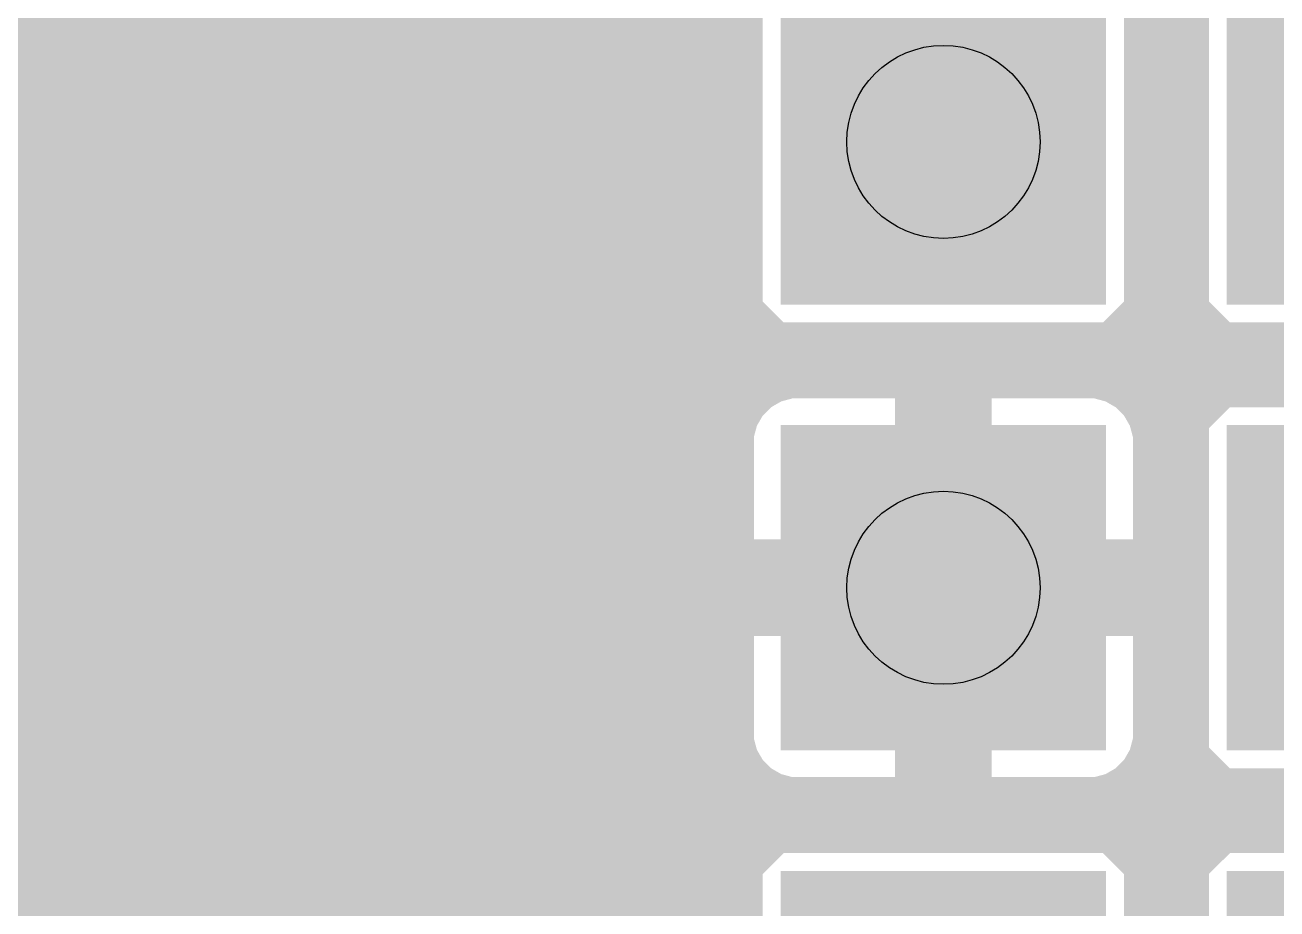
# Model space of a CAD drawing. Extents: x 0 to 10.8, y 0 to 6.1.
# Drawn here: x 4.0871 to 4.3677, y 1.9032 to 2.1014 of the extents above; entities that cross this region are included whole.
import ezdxf

# ---------------------------------------------------------------- set-up
doc = ezdxf.new("R2010")
doc.units = 0
for name, color, linetype in [('1', 22, 'CONTINUOUS'), ('116', 253, 'CONTINUOUS'), ('16', 175, 'CONTINUOUS'), ('17', 82, 'CONTINUOUS'), ('21', 253, 'CONTINUOUS'), ('29', 253, 'CONTINUOUS'), ('30', 253, 'CONTINUOUS'), ('44', 253, 'CONTINUOUS')]:
    doc.layers.add(name, color=color, linetype=linetype)

# ---------------------------------------------------------------- blocks, each defined once
blk = doc.blocks.new('SQUAREP')
blk.add_solid([(-0.5, -0.5), (0.5, -0.5), (-0.5, 0.5), (0.5, 0.5)])

msp = doc.modelspace()

# ---------------------------------------------------------------- linework, layer by layer
at = {"layer": '1', "const_width": 0.016}
for points in [[(4.244433, 2.114303), (4.244433, 2.036087)], [(4.34139, 2.036087), (4.34139, 2.114303)], [(4.344433, 2.114303), (4.344433, 2.036087)], [(4.021154, 2.096), (4.244433, 2.096)], [(4.34139, 2.096), (4.344433, 2.096)], [(4.005154, 2.08), (4.244433, 2.08)], [(4.34139, 2.08), (4.344433, 2.08)], [(3.989154, 2.064), (4.244433, 2.064)], [(4.34139, 2.064), (4.344433, 2.064)], [(3.973154, 2.048), (4.244433, 2.048)], [(4.34139, 2.048), (4.344433, 2.048)], [(4.244433, 2.036087), (4.253803, 2.026717)], [(4.33202, 2.026717), (4.34139, 2.036087)], [(4.344433, 2.036087), (4.353803, 2.026717)], [(3.957154, 2.032), (4.24852, 2.032)], [(4.337303, 2.032), (4.34852, 2.032)], [(4.253803, 2.026717), (4.33202, 2.026717)], [(4.353803, 2.026717), (4.43202, 2.026717)], [(4.253484, 2.024445), (4.249378, 2.022079)], [(4.258059, 2.025673), (4.253484, 2.024445)], [(4.290079, 2.025673), (4.258059, 2.025673)], [(4.290079, 1.978047), (4.290079, 2.025673)], [(4.327764, 2.025673), (4.29574, 2.025673)], [(4.29574, 2.025673), (4.29574, 1.978047)], [(4.332339, 2.024445), (4.327764, 2.025673)], [(4.336445, 2.022079), (4.332339, 2.024445)], [(4.353803, 2.023673), (4.344433, 2.014303)], [(4.43202, 2.023673), (4.353803, 2.023673)], [(4.249378, 2.022079), (4.246028, 2.018728)], [(4.339795, 2.018728), (4.336445, 2.022079)], [(4.246028, 2.018728), (4.243661, 2.014622)], [(4.342161, 2.014622), (4.339795, 2.018728)], [(3.941154, 2.016), (4.244457, 2.016)], [(4.290079, 2.016), (4.29574, 2.016)], [(4.34137, 2.016), (4.34613, 2.016)], [(4.243661, 2.014622), (4.242433, 2.010047)], [(4.34339, 2.010047), (4.342161, 2.014622)], [(4.344433, 2.014303), (4.344433, 1.936087)], [(4.242433, 2.010047), (4.242433, 1.978024)], [(4.34339, 1.978024), (4.34339, 2.010047)], [(3.927449, 2), (4.242433, 2)], [(4.290079, 2), (4.29574, 2)], [(4.34339, 2), (4.344433, 2)], [(3.927449, 1.984), (4.242433, 1.984)], [(4.290079, 1.984), (4.29574, 1.984)], [(4.34339, 1.984), (4.344433, 1.984)], [(4.242433, 1.978024), (4.290059, 1.978024)], [(4.290059, 1.978024), (4.290059, 1.972362)], [(4.29574, 1.978047), (4.290079, 1.978047)], [(4.295764, 1.972362), (4.295764, 1.978024)], [(4.295764, 1.978024), (4.34339, 1.978024)], [(4.290059, 1.972362), (4.242433, 1.972362)], [(4.242433, 1.972362), (4.242433, 1.940343)], [(4.290079, 1.924717), (4.290079, 1.972343)], [(4.290079, 1.972343), (4.29574, 1.972343)], [(4.29574, 1.972343), (4.29574, 1.924717)], [(4.34339, 1.972362), (4.295764, 1.972362)], [(4.34339, 1.940343), (4.34339, 1.972362)], [(3.922386, 1.968), (4.242433, 1.968)], [(4.290079, 1.968), (4.29574, 1.968)], [(4.34339, 1.968), (4.344433, 1.968)], [(3.805996, 1.952), (4.242433, 1.952)], [(4.290079, 1.952), (4.29574, 1.952)], [(4.34339, 1.952), (4.344433, 1.952)], [(4.242433, 1.940343), (4.243661, 1.935768)], [(4.342161, 1.935768), (4.34339, 1.940343)], [(3.920449, 1.936), (4.243598, 1.936)], [(4.243661, 1.935768), (4.246028, 1.931661)], [(4.290079, 1.936), (4.29574, 1.936)], [(4.339795, 1.931661), (4.342161, 1.935768)], [(4.34222, 1.936), (4.34452, 1.936)], [(4.344433, 1.936087), (4.353803, 1.926717)], [(4.246028, 1.931661), (4.249378, 1.928311)], [(4.336445, 1.928311), (4.339795, 1.931661)], [(4.249378, 1.928311), (4.253484, 1.925945)], [(4.332339, 1.925945), (4.336445, 1.928311)], [(4.253484, 1.925945), (4.258059, 1.924717)], [(4.327764, 1.924717), (4.332339, 1.925945)], [(4.353803, 1.926717), (4.43202, 1.926717)], [(4.253803, 1.923673), (4.244433, 1.914303)], [(4.33202, 1.923673), (4.253803, 1.923673)], [(4.258059, 1.924717), (4.290079, 1.924717)], [(4.29574, 1.924717), (4.327764, 1.924717)], [(4.34139, 1.914303), (4.33202, 1.923673)], [(4.353803, 1.923673), (4.344433, 1.914303)], [(4.43202, 1.923673), (4.353803, 1.923673)], [(3.920449, 1.92), (4.25013, 1.92)], [(4.335693, 1.92), (4.35013, 1.92)], [(4.244433, 1.914303), (4.244433, 1.836087)], [(4.34139, 1.836087), (4.34139, 1.914303)], [(4.344433, 1.914303), (4.344433, 1.836087)], [(3.920449, 1.904), (4.244433, 1.904)], [(4.34139, 1.904), (4.344433, 1.904)]]:
    msp.add_lwpolyline(points, dxfattribs=at)
at = {"layer": '1', "const_width": 0.008}
for points in [[(4.244433, 2.092, 1), (4.244433, 2.1)], [(4.34139, 2.1, 1), (4.34139, 2.092)], [(4.344433, 2.092, 1), (4.344433, 2.1)], [(4.244433, 2.076, 1), (4.244433, 2.084)], [(4.34139, 2.084, 1), (4.34139, 2.076)], [(4.344433, 2.076, 1), (4.344433, 2.084)], [(4.244433, 2.06, 1), (4.244433, 2.068)], [(4.34139, 2.068, 1), (4.34139, 2.06)], [(4.344433, 2.06, 1), (4.344433, 2.068)], [(4.244433, 2.044, 1), (4.244433, 2.052)], [(4.34139, 2.052, 1), (4.34139, 2.044)], [(4.344433, 2.044, 1), (4.344433, 2.052)], [(4.247261, 2.038915, 1), (4.241605, 2.033258)], [(4.344218, 2.033258, 1), (4.338561, 2.038915)], [(4.347261, 2.038915, 1), (4.341605, 2.033258)], [(4.240433, 2.036087, 1), (4.248433, 2.036087)], [(4.24852, 2.028, 1), (4.24852, 2.036)], [(4.337303, 2.036, 1), (4.337303, 2.028)], [(4.33739, 2.036087, 1), (4.34539, 2.036087)], [(4.340433, 2.036087, 1), (4.348433, 2.036087)], [(4.34852, 2.028, 1), (4.34852, 2.036)], [(4.253803, 2.030717, 1), (4.253803, 2.022717)], [(4.33202, 2.022717, 1), (4.33202, 2.030717)], [(4.353803, 2.030717, 1), (4.353803, 2.022717)], [(4.252447, 2.028308, 1), (4.254522, 2.020582)], [(4.250975, 2.023888, 1), (4.256632, 2.029545)], [(4.255481, 2.020979, 1), (4.251487, 2.027911)], [(4.258059, 2.029673, 1), (4.258059, 2.021673)], [(4.259096, 2.02181, 1), (4.257022, 2.029536)], [(4.294079, 2.025673, 1), (4.286079, 2.025673)], [(4.290079, 2.021673, 1), (4.290079, 2.029673)], [(4.29574, 2.029673, 1), (4.29574, 2.021673)], [(4.29974, 2.025673, 1), (4.29174, 2.025673)], [(4.328801, 2.029536, 1), (4.326727, 2.02181)], [(4.327764, 2.021673, 1), (4.327764, 2.029673)], [(4.329191, 2.029545, 1), (4.334848, 2.023888)], [(4.334336, 2.027911, 1), (4.330342, 2.020979)], [(4.331301, 2.020582, 1), (4.333376, 2.028308)], [(4.353803, 2.027673, 1), (4.353803, 2.019673)], [(4.350975, 2.023888, 1), (4.356632, 2.029545)], [(4.356632, 2.020845, 1), (4.350975, 2.026502)], [(4.247381, 2.025545, 1), (4.251375, 2.018613)], [(4.252206, 2.01925, 1), (4.24655, 2.024907)], [(4.339273, 2.024907, 1), (4.333616, 2.01925)], [(4.334448, 2.018613, 1), (4.338442, 2.025545)], [(4.249493, 2.016731, 1), (4.242562, 2.020725)], [(4.343261, 2.020725, 1), (4.336329, 2.016731)], [(4.243199, 2.021557, 1), (4.248856, 2.0159)], [(4.244457, 2.012, 1), (4.244457, 2.02)], [(4.290079, 2.02, 1), (4.290079, 2.012)], [(4.29574, 2.012, 1), (4.29574, 2.02)], [(4.336967, 2.0159, 1), (4.342624, 2.021557)], [(4.34137, 2.02, 1), (4.34137, 2.012)], [(4.34613, 2.012, 1), (4.34613, 2.02)], [(4.240196, 2.016619, 1), (4.247127, 2.012625)], [(4.247525, 2.013585, 1), (4.239798, 2.015659)], [(4.346025, 2.015659, 1), (4.338298, 2.013585)], [(4.338696, 2.012625, 1), (4.345627, 2.016619)], [(4.348433, 2.014303, 1), (4.340433, 2.014303)], [(4.341605, 2.017132, 1), (4.347261, 2.011475)], [(4.246433, 2.010047, 1), (4.238433, 2.010047)], [(4.34739, 2.010047, 1), (4.33939, 2.010047)], [(4.23857, 2.011085, 1), (4.246296, 2.00901)], [(4.339527, 2.00901, 1), (4.347253, 2.011085)], [(4.242433, 1.996, 1), (4.242433, 2.004)], [(4.290079, 2.004, 1), (4.290079, 1.996)], [(4.29574, 1.996, 1), (4.29574, 2.004)], [(4.34339, 2.004, 1), (4.34339, 1.996)], [(4.344433, 1.996, 1), (4.344433, 2.004)], [(4.242433, 1.98, 1), (4.242433, 1.988)], [(4.290079, 1.988, 1), (4.290079, 1.98)], [(4.29574, 1.98, 1), (4.29574, 1.988)], [(4.34339, 1.988, 1), (4.34339, 1.98)], [(4.344433, 1.98, 1), (4.344433, 1.988)], [(4.242433, 1.982024, 1), (4.242433, 1.974024)], [(4.294059, 1.978024, 1), (4.286059, 1.978024)], [(4.290079, 1.982047, 1), (4.290079, 1.974047)], [(4.290059, 1.974024, 1), (4.290059, 1.982024)], [(4.299764, 1.978024, 1), (4.291764, 1.978024)], [(4.295764, 1.982024, 1), (4.295764, 1.974024)], [(4.29574, 1.974047, 1), (4.29574, 1.982047)], [(4.34339, 1.974024, 1), (4.34339, 1.982024)], [(4.238433, 1.978024, 1), (4.246433, 1.978024)], [(4.286079, 1.978047, 1), (4.294079, 1.978047)], [(4.29174, 1.978047, 1), (4.29974, 1.978047)], [(4.33939, 1.978024, 1), (4.34739, 1.978024)], [(4.242433, 1.976362, 1), (4.242433, 1.968362)], [(4.246433, 1.972362, 1), (4.238433, 1.972362)], [(4.294079, 1.972343, 1), (4.286079, 1.972343)], [(4.290079, 1.976343, 1), (4.290079, 1.968343)], [(4.290059, 1.968362, 1), (4.290059, 1.976362)], [(4.29974, 1.972343, 1), (4.29174, 1.972343)], [(4.295764, 1.976362, 1), (4.295764, 1.968362)], [(4.29574, 1.968343, 1), (4.29574, 1.976343)], [(4.34739, 1.972362, 1), (4.33939, 1.972362)], [(4.34339, 1.968362, 1), (4.34339, 1.976362)], [(4.242433, 1.964, 1), (4.242433, 1.972)], [(4.286059, 1.972362, 1), (4.294059, 1.972362)], [(4.290079, 1.972, 1), (4.290079, 1.964)], [(4.291764, 1.972362, 1), (4.299764, 1.972362)], [(4.29574, 1.964, 1), (4.29574, 1.972)], [(4.34339, 1.972, 1), (4.34339, 1.964)], [(4.344433, 1.964, 1), (4.344433, 1.972)], [(4.242433, 1.948, 1), (4.242433, 1.956)], [(4.290079, 1.956, 1), (4.290079, 1.948)], [(4.29574, 1.948, 1), (4.29574, 1.956)], [(4.34339, 1.956, 1), (4.34339, 1.948)], [(4.344433, 1.948, 1), (4.344433, 1.956)], [(4.246296, 1.94138, 1), (4.23857, 1.939305)], [(4.347253, 1.939305, 1), (4.339527, 1.94138)], [(4.238433, 1.940343, 1), (4.246433, 1.940343)], [(4.247127, 1.937765, 1), (4.240196, 1.933771)], [(4.243598, 1.932, 1), (4.243598, 1.94)], [(4.290079, 1.94, 1), (4.290079, 1.932)], [(4.29574, 1.932, 1), (4.29574, 1.94)], [(4.34222, 1.94, 1), (4.34222, 1.932)], [(4.345627, 1.933771, 1), (4.338696, 1.937765)], [(4.33939, 1.940343, 1), (4.34739, 1.940343)], [(4.347261, 1.938915, 1), (4.341605, 1.933258)], [(4.34452, 1.932, 1), (4.34452, 1.94)], [(4.239798, 1.93473, 1), (4.247525, 1.936805)], [(4.248856, 1.93449, 1), (4.243199, 1.928833)], [(4.342624, 1.928833, 1), (4.336967, 1.93449)], [(4.338298, 1.936805, 1), (4.346025, 1.93473)], [(4.340433, 1.936087, 1), (4.348433, 1.936087)], [(4.242562, 1.929664, 1), (4.249493, 1.933658)], [(4.251375, 1.931777, 1), (4.247381, 1.924845)], [(4.338442, 1.924845, 1), (4.334448, 1.931777)], [(4.336329, 1.933658, 1), (4.343261, 1.929664)], [(4.24655, 1.925483, 1), (4.252206, 1.931139)], [(4.254522, 1.929808, 1), (4.252447, 1.922082)], [(4.251487, 1.922479, 1), (4.255481, 1.929411)], [(4.330342, 1.929411, 1), (4.334336, 1.922479)], [(4.333376, 1.922082, 1), (4.331301, 1.929808)], [(4.333616, 1.931139, 1), (4.339273, 1.925483)], [(4.353803, 1.930717, 1), (4.353803, 1.922717)], [(4.350975, 1.923888, 1), (4.356632, 1.929545)], [(4.253803, 1.927673, 1), (4.253803, 1.919673)], [(4.256632, 1.920845, 1), (4.250975, 1.926502)], [(4.258059, 1.928717, 1), (4.258059, 1.920717)], [(4.257022, 1.920853, 1), (4.259096, 1.92858)], [(4.290079, 1.920717, 1), (4.290079, 1.928717)], [(4.29574, 1.928717, 1), (4.29574, 1.920717)], [(4.326727, 1.92858, 1), (4.328801, 1.920853)], [(4.327764, 1.920717, 1), (4.327764, 1.928717)], [(4.334848, 1.926502, 1), (4.329191, 1.920845)], [(4.33202, 1.919673, 1), (4.33202, 1.927673)], [(4.353803, 1.927673, 1), (4.353803, 1.919673)], [(4.356632, 1.920845, 1), (4.350975, 1.926502)], [(4.25013, 1.916, 1), (4.25013, 1.924)], [(4.286079, 1.924717, 1), (4.294079, 1.924717)], [(4.29174, 1.924717, 1), (4.29974, 1.924717)], [(4.335693, 1.924, 1), (4.335693, 1.916)], [(4.35013, 1.916, 1), (4.35013, 1.924)], [(4.248433, 1.914303, 1), (4.240433, 1.914303)], [(4.34539, 1.914303, 1), (4.33739, 1.914303)], [(4.348433, 1.914303, 1), (4.340433, 1.914303)], [(4.241605, 1.917132, 1), (4.247261, 1.911475)], [(4.338561, 1.911475, 1), (4.344218, 1.917132)], [(4.341605, 1.917132, 1), (4.347261, 1.911475)], [(4.244433, 1.9, 1), (4.244433, 1.908)], [(4.34139, 1.908, 1), (4.34139, 1.9)], [(4.344433, 1.9, 1), (4.344433, 1.908)]]:
    msp.add_lwpolyline(points, format="xyb", dxfattribs=at)
at = {"layer": '116', "const_width": 0.017717}
for points in [[(4.292913, 2.060433, 1), (4.292913, 2.089961, 1), (4.292913, 2.060433)], [(4.292913, 1.960433, 1), (4.292913, 1.989961, 1), (4.292913, 1.960433)]]:
    msp.add_lwpolyline(points, format="xyb", dxfattribs=at)
at = {"layer": '16', "const_width": 0.016}
for points in [[(4.244433, 2.114303), (4.244433, 2.036087)], [(4.34139, 2.036087), (4.34139, 2.114303)], [(4.344433, 2.114303), (4.344433, 2.036087)], [(3.98115, 2.096), (4.244433, 2.096)], [(4.34139, 2.096), (4.344433, 2.096)], [(3.96515, 2.08), (4.244433, 2.08)], [(4.34139, 2.08), (4.344433, 2.08)], [(3.94915, 2.064), (4.244433, 2.064)], [(4.34139, 2.064), (4.344433, 2.064)], [(3.93315, 2.048), (4.244433, 2.048)], [(4.34139, 2.048), (4.344433, 2.048)], [(4.244433, 2.036087), (4.253803, 2.026717)], [(4.33202, 2.026717), (4.34139, 2.036087)], [(4.344433, 2.036087), (4.353803, 2.026717)], [(3.91715, 2.032), (4.24852, 2.032)], [(4.337303, 2.032), (4.34852, 2.032)], [(4.253803, 2.026717), (4.33202, 2.026717)], [(4.353803, 2.026717), (4.43202, 2.026717)], [(4.253484, 2.024445), (4.249378, 2.022079)], [(4.258059, 2.025673), (4.253484, 2.024445)], [(4.290079, 2.025673), (4.258059, 2.025673)], [(4.290079, 1.978047), (4.290079, 2.025673)], [(4.327764, 2.025673), (4.29574, 2.025673)], [(4.29574, 2.025673), (4.29574, 1.978047)], [(4.332339, 2.024445), (4.327764, 2.025673)], [(4.336445, 2.022079), (4.332339, 2.024445)], [(4.353803, 2.023673), (4.344433, 2.014303)], [(4.43202, 2.023673), (4.353803, 2.023673)], [(4.249378, 2.022079), (4.246028, 2.018728)], [(4.339795, 2.018728), (4.336445, 2.022079)], [(4.246028, 2.018728), (4.243661, 2.014622)], [(4.342161, 2.014622), (4.339795, 2.018728)], [(3.90115, 2.016), (4.244457, 2.016)], [(4.290079, 2.016), (4.29574, 2.016)], [(4.34137, 2.016), (4.34613, 2.016)], [(4.243661, 2.014622), (4.242433, 2.010047)], [(4.34339, 2.010047), (4.342161, 2.014622)], [(4.344433, 2.014303), (4.344433, 1.936087)], [(4.242433, 2.010047), (4.242433, 1.978024)], [(4.34339, 1.978024), (4.34339, 2.010047)], [(3.88515, 2), (4.242433, 2)], [(4.290079, 2), (4.29574, 2)], [(4.34339, 2), (4.344433, 2)], [(3.86915, 1.984), (4.242433, 1.984)], [(4.290079, 1.984), (4.29574, 1.984)], [(4.34339, 1.984), (4.344433, 1.984)], [(4.242433, 1.978024), (4.290059, 1.978024)], [(4.290059, 1.978024), (4.290059, 1.972362)], [(4.29574, 1.978047), (4.290079, 1.978047)], [(4.295764, 1.972362), (4.295764, 1.978024)], [(4.295764, 1.978024), (4.34339, 1.978024)], [(4.290059, 1.972362), (4.242433, 1.972362)], [(4.242433, 1.972362), (4.242433, 1.940343)], [(4.290079, 1.924717), (4.290079, 1.972343)], [(4.290079, 1.972343), (4.29574, 1.972343)], [(4.29574, 1.972343), (4.29574, 1.924717)], [(4.34339, 1.972362), (4.295764, 1.972362)], [(4.34339, 1.940343), (4.34339, 1.972362)], [(3.85315, 1.968), (4.242433, 1.968)], [(4.290079, 1.968), (4.29574, 1.968)], [(4.34339, 1.968), (4.344433, 1.968)], [(3.83715, 1.952), (4.242433, 1.952)], [(4.290079, 1.952), (4.29574, 1.952)], [(4.34339, 1.952), (4.344433, 1.952)], [(4.242433, 1.940343), (4.243661, 1.935768)], [(4.342161, 1.935768), (4.34339, 1.940343)], [(3.82115, 1.936), (4.243598, 1.936)], [(4.243661, 1.935768), (4.246028, 1.931661)], [(4.290079, 1.936), (4.29574, 1.936)], [(4.339795, 1.931661), (4.342161, 1.935768)], [(4.34222, 1.936), (4.34452, 1.936)], [(4.344433, 1.936087), (4.353803, 1.926717)], [(4.246028, 1.931661), (4.249378, 1.928311)], [(4.336445, 1.928311), (4.339795, 1.931661)], [(4.249378, 1.928311), (4.253484, 1.925945)], [(4.332339, 1.925945), (4.336445, 1.928311)], [(4.253484, 1.925945), (4.258059, 1.924717)], [(4.327764, 1.924717), (4.332339, 1.925945)], [(4.353803, 1.926717), (4.43202, 1.926717)], [(4.253803, 1.923673), (4.244433, 1.914303)], [(4.33202, 1.923673), (4.253803, 1.923673)], [(4.258059, 1.924717), (4.290079, 1.924717)], [(4.29574, 1.924717), (4.327764, 1.924717)], [(4.34139, 1.914303), (4.33202, 1.923673)], [(4.353803, 1.923673), (4.344433, 1.914303)], [(4.43202, 1.923673), (4.353803, 1.923673)], [(3.715154, 1.92), (4.25013, 1.92)], [(4.335693, 1.92), (4.35013, 1.92)], [(4.244433, 1.914303), (4.244433, 1.836087)], [(4.34139, 1.836087), (4.34139, 1.914303)], [(4.344433, 1.914303), (4.344433, 1.836087)], [(3.699154, 1.904), (4.244433, 1.904)], [(4.34139, 1.904), (4.344433, 1.904)]]:
    msp.add_lwpolyline(points, dxfattribs=at)
at = {"layer": '16', "const_width": 0.008}
for points in [[(4.244433, 2.092, 1), (4.244433, 2.1)], [(4.34139, 2.1, 1), (4.34139, 2.092)], [(4.344433, 2.092, 1), (4.344433, 2.1)], [(4.244433, 2.076, 1), (4.244433, 2.084)], [(4.34139, 2.084, 1), (4.34139, 2.076)], [(4.344433, 2.076, 1), (4.344433, 2.084)], [(4.244433, 2.06, 1), (4.244433, 2.068)], [(4.34139, 2.068, 1), (4.34139, 2.06)], [(4.344433, 2.06, 1), (4.344433, 2.068)], [(4.244433, 2.044, 1), (4.244433, 2.052)], [(4.34139, 2.052, 1), (4.34139, 2.044)], [(4.344433, 2.044, 1), (4.344433, 2.052)], [(4.247261, 2.038915, 1), (4.241605, 2.033258)], [(4.344218, 2.033258, 1), (4.338561, 2.038915)], [(4.347261, 2.038915, 1), (4.341605, 2.033258)], [(4.240433, 2.036087, 1), (4.248433, 2.036087)], [(4.24852, 2.028, 1), (4.24852, 2.036)], [(4.337303, 2.036, 1), (4.337303, 2.028)], [(4.33739, 2.036087, 1), (4.34539, 2.036087)], [(4.340433, 2.036087, 1), (4.348433, 2.036087)], [(4.34852, 2.028, 1), (4.34852, 2.036)], [(4.253803, 2.030717, 1), (4.253803, 2.022717)], [(4.33202, 2.022717, 1), (4.33202, 2.030717)], [(4.353803, 2.030717, 1), (4.353803, 2.022717)], [(4.252447, 2.028308, 1), (4.254522, 2.020582)], [(4.250975, 2.023888, 1), (4.256632, 2.029545)], [(4.255481, 2.020979, 1), (4.251487, 2.027911)], [(4.258059, 2.029673, 1), (4.258059, 2.021673)], [(4.259096, 2.02181, 1), (4.257022, 2.029536)], [(4.294079, 2.025673, 1), (4.286079, 2.025673)], [(4.290079, 2.021673, 1), (4.290079, 2.029673)], [(4.29574, 2.029673, 1), (4.29574, 2.021673)], [(4.29974, 2.025673, 1), (4.29174, 2.025673)], [(4.328801, 2.029536, 1), (4.326727, 2.02181)], [(4.327764, 2.021673, 1), (4.327764, 2.029673)], [(4.329191, 2.029545, 1), (4.334848, 2.023888)], [(4.334336, 2.027911, 1), (4.330342, 2.020979)], [(4.331301, 2.020582, 1), (4.333376, 2.028308)], [(4.353803, 2.027673, 1), (4.353803, 2.019673)], [(4.350975, 2.023888, 1), (4.356632, 2.029545)], [(4.356632, 2.020845, 1), (4.350975, 2.026502)], [(4.247381, 2.025545, 1), (4.251375, 2.018613)], [(4.252206, 2.01925, 1), (4.24655, 2.024907)], [(4.339273, 2.024907, 1), (4.333616, 2.01925)], [(4.334448, 2.018613, 1), (4.338442, 2.025545)], [(4.249493, 2.016731, 1), (4.242562, 2.020725)], [(4.343261, 2.020725, 1), (4.336329, 2.016731)], [(4.243199, 2.021557, 1), (4.248856, 2.0159)], [(4.244457, 2.012, 1), (4.244457, 2.02)], [(4.290079, 2.02, 1), (4.290079, 2.012)], [(4.29574, 2.012, 1), (4.29574, 2.02)], [(4.336967, 2.0159, 1), (4.342624, 2.021557)], [(4.34137, 2.02, 1), (4.34137, 2.012)], [(4.34613, 2.012, 1), (4.34613, 2.02)], [(4.240196, 2.016619, 1), (4.247127, 2.012625)], [(4.247525, 2.013585, 1), (4.239798, 2.015659)], [(4.346025, 2.015659, 1), (4.338298, 2.013585)], [(4.338696, 2.012625, 1), (4.345627, 2.016619)], [(4.348433, 2.014303, 1), (4.340433, 2.014303)], [(4.341605, 2.017132, 1), (4.347261, 2.011475)], [(4.246433, 2.010047, 1), (4.238433, 2.010047)], [(4.34739, 2.010047, 1), (4.33939, 2.010047)], [(4.23857, 2.011085, 1), (4.246296, 2.00901)], [(4.339527, 2.00901, 1), (4.347253, 2.011085)], [(4.242433, 1.996, 1), (4.242433, 2.004)], [(4.290079, 2.004, 1), (4.290079, 1.996)], [(4.29574, 1.996, 1), (4.29574, 2.004)], [(4.34339, 2.004, 1), (4.34339, 1.996)], [(4.344433, 1.996, 1), (4.344433, 2.004)], [(4.242433, 1.98, 1), (4.242433, 1.988)], [(4.290079, 1.988, 1), (4.290079, 1.98)], [(4.29574, 1.98, 1), (4.29574, 1.988)], [(4.34339, 1.988, 1), (4.34339, 1.98)], [(4.344433, 1.98, 1), (4.344433, 1.988)], [(4.242433, 1.982024, 1), (4.242433, 1.974024)], [(4.294059, 1.978024, 1), (4.286059, 1.978024)], [(4.290079, 1.982047, 1), (4.290079, 1.974047)], [(4.290059, 1.974024, 1), (4.290059, 1.982024)], [(4.299764, 1.978024, 1), (4.291764, 1.978024)], [(4.295764, 1.982024, 1), (4.295764, 1.974024)], [(4.29574, 1.974047, 1), (4.29574, 1.982047)], [(4.34339, 1.974024, 1), (4.34339, 1.982024)], [(4.238433, 1.978024, 1), (4.246433, 1.978024)], [(4.286079, 1.978047, 1), (4.294079, 1.978047)], [(4.29174, 1.978047, 1), (4.29974, 1.978047)], [(4.33939, 1.978024, 1), (4.34739, 1.978024)], [(4.242433, 1.976362, 1), (4.242433, 1.968362)], [(4.246433, 1.972362, 1), (4.238433, 1.972362)], [(4.294079, 1.972343, 1), (4.286079, 1.972343)], [(4.290079, 1.976343, 1), (4.290079, 1.968343)], [(4.290059, 1.968362, 1), (4.290059, 1.976362)], [(4.29974, 1.972343, 1), (4.29174, 1.972343)], [(4.295764, 1.976362, 1), (4.295764, 1.968362)], [(4.29574, 1.968343, 1), (4.29574, 1.976343)], [(4.34739, 1.972362, 1), (4.33939, 1.972362)], [(4.34339, 1.968362, 1), (4.34339, 1.976362)], [(4.242433, 1.964, 1), (4.242433, 1.972)], [(4.286059, 1.972362, 1), (4.294059, 1.972362)], [(4.290079, 1.972, 1), (4.290079, 1.964)], [(4.291764, 1.972362, 1), (4.299764, 1.972362)], [(4.29574, 1.964, 1), (4.29574, 1.972)], [(4.34339, 1.972, 1), (4.34339, 1.964)], [(4.344433, 1.964, 1), (4.344433, 1.972)], [(4.242433, 1.948, 1), (4.242433, 1.956)], [(4.290079, 1.956, 1), (4.290079, 1.948)], [(4.29574, 1.948, 1), (4.29574, 1.956)], [(4.34339, 1.956, 1), (4.34339, 1.948)], [(4.344433, 1.948, 1), (4.344433, 1.956)], [(4.246296, 1.94138, 1), (4.23857, 1.939305)], [(4.347253, 1.939305, 1), (4.339527, 1.94138)], [(4.238433, 1.940343, 1), (4.246433, 1.940343)], [(4.247127, 1.937765, 1), (4.240196, 1.933771)], [(4.243598, 1.932, 1), (4.243598, 1.94)], [(4.290079, 1.94, 1), (4.290079, 1.932)], [(4.29574, 1.932, 1), (4.29574, 1.94)], [(4.34222, 1.94, 1), (4.34222, 1.932)], [(4.345627, 1.933771, 1), (4.338696, 1.937765)], [(4.33939, 1.940343, 1), (4.34739, 1.940343)], [(4.347261, 1.938915, 1), (4.341605, 1.933258)], [(4.34452, 1.932, 1), (4.34452, 1.94)], [(4.239798, 1.93473, 1), (4.247525, 1.936805)], [(4.248856, 1.93449, 1), (4.243199, 1.928833)], [(4.342624, 1.928833, 1), (4.336967, 1.93449)], [(4.338298, 1.936805, 1), (4.346025, 1.93473)], [(4.340433, 1.936087, 1), (4.348433, 1.936087)], [(4.242562, 1.929664, 1), (4.249493, 1.933658)], [(4.251375, 1.931777, 1), (4.247381, 1.924845)], [(4.338442, 1.924845, 1), (4.334448, 1.931777)], [(4.336329, 1.933658, 1), (4.343261, 1.929664)], [(4.24655, 1.925483, 1), (4.252206, 1.931139)], [(4.254522, 1.929808, 1), (4.252447, 1.922082)], [(4.251487, 1.922479, 1), (4.255481, 1.929411)], [(4.330342, 1.929411, 1), (4.334336, 1.922479)], [(4.333376, 1.922082, 1), (4.331301, 1.929808)], [(4.333616, 1.931139, 1), (4.339273, 1.925483)], [(4.353803, 1.930717, 1), (4.353803, 1.922717)], [(4.350975, 1.923888, 1), (4.356632, 1.929545)], [(4.253803, 1.927673, 1), (4.253803, 1.919673)], [(4.256632, 1.920845, 1), (4.250975, 1.926502)], [(4.258059, 1.928717, 1), (4.258059, 1.920717)], [(4.257022, 1.920853, 1), (4.259096, 1.92858)], [(4.290079, 1.920717, 1), (4.290079, 1.928717)], [(4.29574, 1.928717, 1), (4.29574, 1.920717)], [(4.326727, 1.92858, 1), (4.328801, 1.920853)], [(4.327764, 1.920717, 1), (4.327764, 1.928717)], [(4.334848, 1.926502, 1), (4.329191, 1.920845)], [(4.33202, 1.919673, 1), (4.33202, 1.927673)], [(4.353803, 1.927673, 1), (4.353803, 1.919673)], [(4.356632, 1.920845, 1), (4.350975, 1.926502)], [(4.25013, 1.916, 1), (4.25013, 1.924)], [(4.286079, 1.924717, 1), (4.294079, 1.924717)], [(4.29174, 1.924717, 1), (4.29974, 1.924717)], [(4.335693, 1.924, 1), (4.335693, 1.916)], [(4.35013, 1.916, 1), (4.35013, 1.924)], [(4.248433, 1.914303, 1), (4.240433, 1.914303)], [(4.34539, 1.914303, 1), (4.33739, 1.914303)], [(4.348433, 1.914303, 1), (4.340433, 1.914303)], [(4.241605, 1.917132, 1), (4.247261, 1.911475)], [(4.338561, 1.911475, 1), (4.344218, 1.917132)], [(4.341605, 1.917132, 1), (4.347261, 1.911475)], [(4.244433, 1.9, 1), (4.244433, 1.908)], [(4.34139, 1.908, 1), (4.34139, 1.9)], [(4.344433, 1.9, 1), (4.344433, 1.908)]]:
    msp.add_lwpolyline(points, format="xyb", dxfattribs=at)
at = {"layer": '21', "const_width": 0.005}
msp.add_lwpolyline([(4.205512, 0.358661), (4.205512, 3.705118)], dxfattribs=at)
at = {"layer": '44'}
for centre in [(4.292913, 2.075197), (4.292913, 1.975197)]:
    msp.add_circle(centre, 0.021654, dxfattribs=at)

# ---------------------------------------------------------------- block references
at = {"layer": '17', "xscale": 0.064961, "yscale": 0.064961, "rotation": 90}
for p in [(4.292913, 2.075197), (4.292913, 2.075197), (4.392913, 2.075197), (4.392913, 2.075197), (4.292913, 1.975197), (4.292913, 1.975197), (4.392913, 1.975197), (4.392913, 1.975197), (4.292913, 1.875197), (4.292913, 1.875197), (4.392913, 1.875197), (4.392913, 1.875197)]:
    msp.add_blockref('SQUAREP', p, dxfattribs=at)
at = {"layer": '29', "xscale": 0.072961, "yscale": 0.072961, "rotation": 90}
for p in [(4.292913, 2.075197), (4.392913, 2.075197), (4.292913, 1.975197), (4.392913, 1.975197), (4.292913, 1.875197), (4.392913, 1.875197)]:
    msp.add_blockref('SQUAREP', p, dxfattribs=at)
at = {"layer": '30', "xscale": 0.072961, "yscale": 0.072961, "rotation": 90}
for p in [(4.292913, 2.075197), (4.392913, 2.075197), (4.292913, 1.975197), (4.392913, 1.975197), (4.292913, 1.875197), (4.392913, 1.875197)]:
    msp.add_blockref('SQUAREP', p, dxfattribs=at)

doc.saveas('drawing.dxf')
